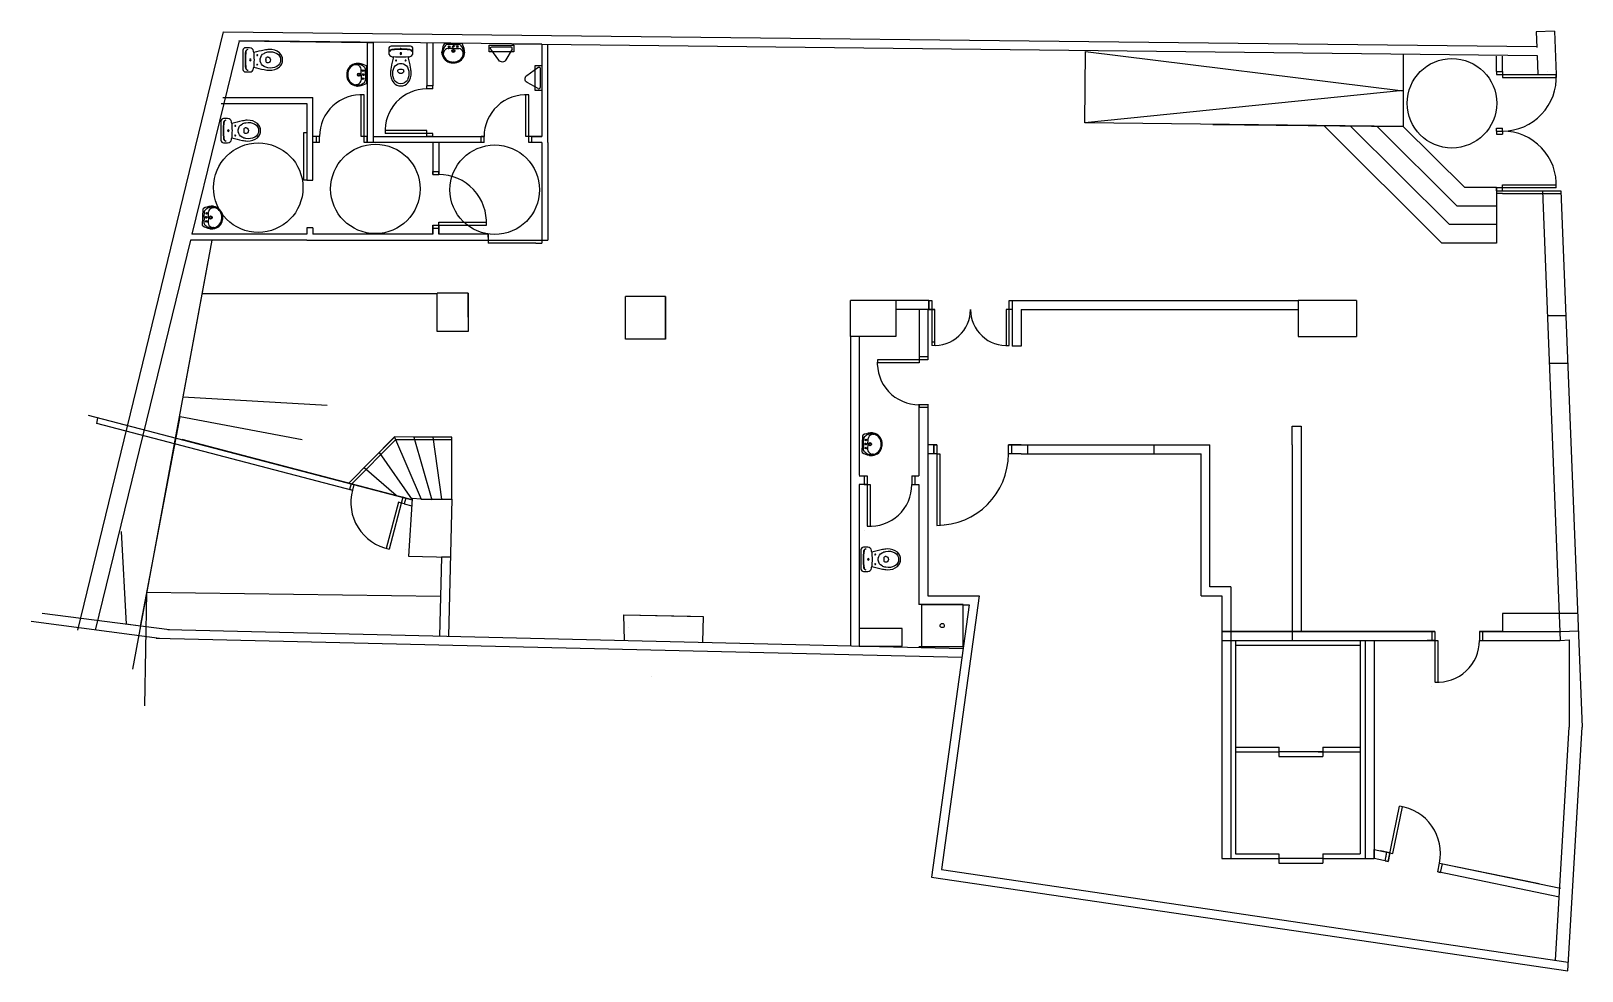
# Model space of a CAD drawing. Header units: millimetres. Extents: x 7 to 259, y -45 to 103.
# Drawn here: x 205.722 to 208.974, y 88.698 to 90.67 of the extents above; entities that cross this region are included whole.
import ezdxf

# ---------------------------------------------------------------- set-up
doc = ezdxf.new("R2010")
doc.units = ezdxf.units.MM
doc.linetypes.add('CENTRO', pattern=[50.8, 31.75, -6.35, 6.35, -6.35])
for name, color, linetype in [('eixos centradors', 40, 'CENTRO'), ('estructura', 5, 'Continuous'), ('OFICINES', 6, 'Continuous'), ('portes', 4, 'Continuous')]:
    doc.layers.add(name, color=color, linetype=linetype)

# ---------------------------------------------------------------- blocks, each defined once
blk = doc.blocks.new('VI-IN')
for p, q in [((0, -0.04), (-0.011, -0.04)), ((0, -0.04), (0.011, -0.04)), ((-0.048, -0.423), (-0.048, -0.403)), ((0.048, -0.423), (0.048, -0.403))]:
    blk.add_line(p, q)
blk.add_lwpolyline([(-0.163, -0.358, -0.0164), (-0.122, -0.18, -0.014244), (-0.146, -0.175, -0.379899), (-0.203, -0.112), (-0.203, -0.04, -0.414214), (-0.163, 0), (0, 0), (0.163, 0, -0.414214), (0.203, -0.04), (0.203, -0.112, -0.379899), (0.146, -0.175, -0.014244), (0.122, -0.18, -0.0164), (0.163, -0.358, -0.034533), (0.175, -0.44, -0.180901), (0.118, -0.613, -0.210568), (0, -0.665, -0.210568), (-0.118, -0.613, -0.180901), (-0.175, -0.44, -0.034533)], format="xyb", close=True)
for centre, radius in [((-0.08, -0.24), 0.0075), ((0, -0.122), 0.0135), ((0, -0.122), 0.0135), ((0.08, -0.24), 0.0075)]:
    blk.add_circle(centre, radius)
for centre, radius, start, end in [((-0.139, -0.089), 0.04, 96.2719, 180), ((-0.14, -0.096), 0.04, 96.2141, 169.7572), ((0, -1.201), 1.154, 90.0008, 97.203), ((0, -1.197), 1.157, 90.0008, 97.1409), ((0, 1.219), 1.404, 264.9986, 270), ((0, -1.197), 1.157, 82.8591, 89.9992), ((0, -1.201), 1.154, 82.797, 89.9992), ((0, 1.219), 1.404, 270, 275.0014), ((0.139, -0.089), 0.04, 0, 83.7281), ((0.14, -0.096), 0.04, 10.2428, 83.7859), ((0.079, -0.461), 0.216, 168.3805, 209.1161), ((0.112, -0.468), 0.25, 152.5973, 168.3805), ((-0.007, -0.406), 0.116, 96.2419, 152.5973), ((-0.033, -0.403), 0.015, 96.6492, 180), ((-0.018, -0.423), 0.03, 180, 233.1301), ((0, -0.399), 0.06, 233.1301, 270), ((0, -0.686), 0.3, 90, 96.6492), ((0, -0.47), 0.18, 90, 96.2419), ((0, -0.47), 0.18, 83.7581, 90), ((0, -0.686), 0.3, 83.3508, 90), ((0, -0.399), 0.06, 270, 306.8699), ((0.007, -0.406), 0.116, 27.4027, 83.7581), ((0.033, -0.403), 0.015, 0, 83.3508), ((0.018, -0.423), 0.03, 306.8699, 0), ((-0.112, -0.468), 0.25, 11.6195, 27.4027), ((-0.079, -0.461), 0.216, 330.8839, 11.6195), ((0, -0.505), 0.126, 209.1161, 270), ((0, -0.505), 0.126, 270, 330.8839)]:
    blk.add_arc(centre, radius, start, end)
blk = doc.blocks.new('Vic-WC')
at = {"xscale": -1}
blk.add_blockref('VI-IN', (0, 0), dxfattribs=at)

msp = doc.modelspace()

# ---------------------------------------------------------------- linework, layer by layer
at = {"color": 6}
for p, q in [((206.5897, 90.6442), (206.6075, 90.6442)), ((206.5897, 90.6442), (206.6252, 90.6442)), ((206.5977, 90.6328), (206.5958, 90.6328)), ((206.6075, 90.6418), (206.596, 90.6418)), ((206.6075, 90.6328), (206.5977, 90.6328)), ((206.6075, 90.6418), (206.6189, 90.6418)), ((206.6075, 90.6328), (206.6172, 90.6328)), ((206.6172, 90.6328), (206.6191, 90.6328)), ((206.4144, 90.5879), (206.4144, 90.5898)), ((206.4144, 90.5781), (206.4144, 90.5879)), ((206.4144, 90.5781), (206.4144, 90.5684)), ((206.4234, 90.5781), (206.4234, 90.5896)), ((206.4234, 90.5781), (206.4234, 90.5667)), ((206.4258, 90.5959), (206.4258, 90.5781)), ((206.4258, 90.5959), (206.4258, 90.5604)), ((206.4144, 90.5684), (206.4144, 90.5665)), ((206.0821, 90.2615), (206.0835, 90.297)), ((206.0852, 90.2792), (206.0857, 90.2906)), ((206.0942, 90.2788), (206.0946, 90.2886)), ((206.0946, 90.2886), (206.0946, 90.2904)), ((206.0821, 90.2615), (206.0828, 90.2793)), ((206.0852, 90.2792), (206.0847, 90.2677)), ((206.0938, 90.269), (206.0937, 90.2672)), ((206.0942, 90.2788), (206.0938, 90.269)), ((207.4644, 89.7861), (207.4658, 89.8215)), ((207.4644, 89.7861), (207.4651, 89.8038)), ((207.4675, 89.8037), (207.4671, 89.7923)), ((207.4675, 89.8037), (207.468, 89.8152)), ((207.4765, 89.8034), (207.4761, 89.7936)), ((207.4765, 89.8034), (207.4769, 89.8131)), ((207.4769, 89.8131), (207.477, 89.815)), ((207.4761, 89.7936), (207.476, 89.7917))]:
    msp.add_line(p, q, dxfattribs=at)
for centre, radius in [((206.599, 90.6369), 0.00161), ((206.6075, 90.6281), 0.00322), ((206.6075, 90.6281), 0.00211), ((206.6075, 90.6374), 0.00161), ((206.6159, 90.6369), 0.00161), ((206.4097, 90.5781), 0.00322), ((206.4097, 90.5781), 0.00211), ((206.4186, 90.5866), 0.00161), ((206.4191, 90.5781), 0.00161), ((206.4186, 90.5697), 0.00161), ((206.0904, 90.2874), 0.00161), ((206.0895, 90.279), 0.00161), ((206.0897, 90.2705), 0.00161), ((206.0989, 90.2786), 0.00322), ((206.0989, 90.2786), 0.00211), ((207.4719, 89.8036), 0.00161), ((207.4727, 89.812), 0.00161), ((207.4812, 89.8032), 0.00322), ((207.4812, 89.8032), 0.00211), ((207.472, 89.7951), 0.00161)]:
    msp.add_circle(centre, radius, dxfattribs=at)
for centre, radius, start, end in [((206.5911, 90.6236), 0.0382, 9.9338, 9.9338), ((206.6247, 90.6236), 0.041, 150.4514, 172.1359), ((206.5897, 90.6434), 0.000804, 90, 150.4514), ((206.6252, 90.6434), 0.000804, 29.5486, 90), ((206.5902, 90.6236), 0.041, 7.8641, 29.5486), ((206.4052, 90.5945), 0.0382, 279.9338, 279.9338), ((206.6063, 90.6248), 0.0226, 174.8129, 186.5806), ((206.6238, 90.6236), 0.0401, 171.9611, 175.3079), ((206.6061, 90.6253), 0.0225, 187.8325, 262.7669), ((206.6238, 90.6236), 0.0382, 171.8597, 175.3079), ((206.6063, 90.6248), 0.0207, 174.8129, 186.5806), ((206.6061, 90.6253), 0.0205, 187.8325, 262.7669), ((206.605, 90.6254), 0.0194, 143.508, 169.4742), ((206.5986, 90.6216), 0.0122, 129.1375, 203.4893), ((206.611, 90.6216), 0.0264, 135.309, 144.5281), ((206.5961, 90.6244), 0.00841, 92.1402, 128.2338), ((206.596, 90.6365), 0.00533, 90, 135.309), ((206.6088, 90.6253), 0.0205, 277.2331, 352.1675), ((206.6088, 90.6253), 0.0225, 277.2331, 352.1675), ((206.6189, 90.6365), 0.00533, 44.691, 90), ((206.6188, 90.6244), 0.00841, 51.7662, 87.8598), ((206.604, 90.6216), 0.0264, 35.4719, 44.691), ((206.6163, 90.6216), 0.0122, 336.5107, 50.8625), ((206.6099, 90.6254), 0.0194, 10.5258, 36.492), ((206.5911, 90.6236), 0.0382, 4.6921, 8.1403), ((206.6086, 90.6248), 0.0207, 353.4194, 5.1871), ((206.5911, 90.6236), 0.0401, 4.6921, 8.0389), ((206.6086, 90.6248), 0.0226, 353.4194, 5.1871), ((206.4176, 90.5781), 0.0332, 172.7803, 180), ((206.4176, 90.5781), 0.0332, 180, 187.2197), ((206.4069, 90.5795), 0.0225, 97.8325, 172.7669), ((206.4176, 90.5781), 0.0313, 172.7803, 187.2197), ((206.4069, 90.5795), 0.0205, 97.8325, 172.7669), ((206.4032, 90.587), 0.0122, 39.1375, 113.4893), ((206.4064, 90.5793), 0.0226, 84.8129, 96.5806), ((206.4064, 90.5793), 0.0207, 84.8129, 96.5806), ((206.4052, 90.5618), 0.0382, 81.8597, 85.3079), ((206.4052, 90.5618), 0.0401, 81.9611, 85.3079), ((206.4071, 90.5806), 0.0194, 53.508, 79.4742), ((206.4052, 90.5609), 0.041, 60.4514, 82.1359), ((206.406, 90.5895), 0.00841, 2.1402, 38.2338), ((206.4033, 90.5746), 0.0264, 45.309, 54.5281), ((206.4181, 90.5896), 0.00533, 0, 45.309), ((206.425, 90.5959), 0.000804, 0, 60.4514), ((206.6075, 90.6359), 0.0332, 262.7803, 270), ((206.6075, 90.6359), 0.0313, 262.7803, 277.2197), ((206.6075, 90.6359), 0.0332, 270, 277.2197), ((206.4069, 90.5768), 0.0225, 187.2331, 262.1675), ((206.4069, 90.5768), 0.0205, 187.2331, 262.1675), ((206.4032, 90.5693), 0.0122, 246.5107, 320.8625), ((206.4064, 90.577), 0.0226, 263.4194, 275.1871), ((206.4064, 90.577), 0.0207, 263.4194, 275.1871), ((206.4052, 90.5945), 0.0382, 274.6921, 278.1403), ((206.4052, 90.5945), 0.0401, 274.6921, 278.0389), ((206.4071, 90.5757), 0.0194, 280.5258, 306.492), ((206.4052, 90.5954), 0.041, 277.8641, 299.5486), ((206.406, 90.5668), 0.00841, 321.7662, 357.8598), ((206.4033, 90.5816), 0.0264, 305.4719, 314.691), ((206.4181, 90.5667), 0.00533, 314.691, 0), ((206.425, 90.5604), 0.000804, 299.5486, 0), ((206.1028, 90.2621), 0.0382, 97.6416, 97.6416), ((206.0843, 90.2969), 0.000804, 117.2564, 177.7078), ((206.1027, 90.2612), 0.041, 95.5719, 117.2564), ((206.091, 90.2904), 0.00533, 132.3988, 177.7078), ((206.1052, 90.2748), 0.0264, 123.1796, 132.3988), ((206.1016, 90.2809), 0.0194, 98.2336, 124.1998), ((206.103, 90.2898), 0.00841, 139.474, 175.5675), ((206.1057, 90.2872), 0.0122, 64.2185, 138.5702), ((206.1028, 90.2621), 0.0401, 92.3999, 95.7467), ((206.1028, 90.2621), 0.0382, 92.3999, 95.848), ((206.1022, 90.2796), 0.0226, 81.1272, 92.8948), ((206.1022, 90.2796), 0.0207, 81.1272, 92.8948), ((206.1017, 90.2798), 0.0205, 4.9409, 79.8753), ((206.1017, 90.2798), 0.0225, 4.9409, 79.8753), ((206.0829, 90.2615), 0.000804, 177.7078, 238.1592), ((206.1041, 90.2957), 0.041, 238.1592, 259.8437), ((206.0901, 90.2675), 0.00533, 177.7078, 223.0168), ((206.1055, 90.2819), 0.0264, 223.0168, 232.2359), ((206.1014, 90.2761), 0.0194, 231.2157, 257.182), ((206.1021, 90.2671), 0.00841, 179.848, 215.9415), ((206.105, 90.2695), 0.0122, 216.8453, 291.1971), ((206.1041, 90.2948), 0.0401, 259.6689, 263.0156), ((206.1041, 90.2948), 0.0382, 259.5675, 263.0156), ((206.1021, 90.2773), 0.0226, 262.5207, 274.2884), ((206.1021, 90.2773), 0.0207, 262.5207, 274.2884), ((206.1016, 90.2772), 0.0205, 275.5403, 350.4747), ((206.1016, 90.2772), 0.0225, 275.5403, 350.4747), ((206.0911, 90.2789), 0.0313, 350.4881, 4.9275), ((206.0911, 90.2789), 0.0332, 350.4881, 357.7078), ((206.0911, 90.2789), 0.0332, 357.7078, 4.9275), ((207.4851, 89.7867), 0.0382, 97.6416, 97.6416), ((207.4666, 89.8215), 0.000804, 117.2564, 177.7078), ((207.4851, 89.7858), 0.041, 95.5719, 117.2564), ((207.4733, 89.815), 0.00533, 132.3988, 177.7078), ((207.4875, 89.7994), 0.0264, 123.1796, 132.3988), ((207.484, 89.8055), 0.0194, 98.2336, 124.1998), ((207.4854, 89.8143), 0.00841, 139.474, 175.5675), ((207.4881, 89.8118), 0.0122, 64.2185, 138.5702), ((207.4851, 89.7867), 0.0401, 92.3999, 95.7467), ((207.4851, 89.7867), 0.0382, 92.3999, 95.848), ((207.4846, 89.8042), 0.0226, 81.1272, 92.8948), ((207.4846, 89.8042), 0.0207, 81.1272, 92.8948), ((207.484, 89.8017), 0.0205, 275.5403, 350.4747), ((207.484, 89.8017), 0.0225, 275.5403, 350.4747), ((207.4841, 89.8044), 0.0205, 4.9409, 79.8753), ((207.4841, 89.8044), 0.0225, 4.9409, 79.8753), ((207.4734, 89.8035), 0.0313, 350.4881, 4.9275), ((207.4734, 89.8035), 0.0332, 350.4881, 357.7078), ((207.4734, 89.8035), 0.0332, 357.7078, 4.9275), ((207.4652, 89.7861), 0.000804, 177.7078, 238.1592), ((207.4864, 89.8202), 0.041, 238.1592, 259.8437), ((207.4724, 89.792), 0.00533, 177.7078, 223.0168), ((207.4878, 89.8064), 0.0264, 223.0168, 232.2359), ((207.4838, 89.8007), 0.0194, 231.2157, 257.182), ((207.4844, 89.7917), 0.00841, 179.848, 215.9415), ((207.4874, 89.7941), 0.0122, 216.8453, 291.1971), ((207.4864, 89.8193), 0.0401, 259.6689, 263.0156), ((207.4864, 89.8193), 0.0382, 259.5675, 263.0156), ((207.4845, 89.8019), 0.0226, 262.5207, 274.2884), ((207.4845, 89.8019), 0.0207, 262.5207, 274.2884)]:
    msp.add_arc(centre, radius, start, end, dxfattribs=at)
at = {"color": 6, "linetype": 'ByBlock'}
for p in [(206.5837, 90.625), (206.5865, 90.6218), (206.5977, 90.6328), (206.6054, 90.6281), (206.6064, 90.6365), (206.6085, 90.6386), (206.6096, 90.6281), (206.6285, 90.622), (206.6312, 90.6246), (206.3863, 90.5781), (206.4034, 90.5992), (206.4067, 90.6019), (206.4097, 90.5802), (206.4144, 90.5879), (206.4182, 90.5792), (206.6075, 90.6047), (206.4037, 90.5571), (206.4063, 90.5544), (206.4097, 90.576), (206.4202, 90.5771), (206.1033, 90.3022), (206.1058, 90.2993), (206.0885, 90.2801), (206.0904, 90.2779), (206.0938, 90.269), (206.0988, 90.2765), (206.099, 90.2807), (206.101, 90.2547), (206.1044, 90.2574), (206.1223, 90.2777), (207.4708, 89.8046), (207.4727, 89.8025), (207.4811, 89.8011), (207.4813, 89.8053), (207.4856, 89.8268), (207.4881, 89.8239), (207.5046, 89.8022), (207.4761, 89.7936), (207.4833, 89.7793), (207.4867, 89.7819)]:
    msp.add_point(p, dxfattribs=at)
at = {"layer": 'eixos centradors'}
for centre in [(208.701, 90.5182), (206.1987, 90.3412), (206.4443, 90.3386), (206.6944, 90.3369)]:
    msp.add_circle(centre, 0.0938, dxfattribs=at)
at = {"layer": 'estructura'}
for p, q in [((206.1255, 90.6681), (205.8196, 89.4132)), ((206.1584, 90.6492), (206.0595, 90.2434)), ((206.1255, 90.6681), (208.879, 90.6374)), ((206.7933, 90.6419), (206.1583, 90.649)), ((206.1583, 90.649), (206.4271, 90.646)), ((206.4271, 90.646), (206.4396, 90.646)), ((206.4271, 90.646), (206.4271, 90.646)), ((206.4271, 90.646), (206.4396, 90.646)), ((206.4271, 90.646), (206.4271, 90.4359)), ((206.4396, 90.646), (206.4396, 90.4359)), ((206.4396, 90.6459), (206.4396, 90.4484)), ((206.5521, 90.6446), (206.5521, 90.5547)), ((206.5646, 90.6445), (206.5646, 90.5547)), ((206.732, 90.6426), (208.8798, 90.6186)), ((208.9161, 90.6698), (208.8778, 90.6683)), ((208.8778, 90.6683), (208.8791, 90.6351)), ((208.9161, 90.6698), (208.9197, 90.5787)), ((206.7933, 90.6419), (206.7933, 90.4484)), ((206.8058, 90.4359), (206.8058, 90.6418)), ((207.9314, 90.4769), (207.9331, 90.6269)), ((207.9331, 90.6269), (208.5988, 90.5445)), ((208.5988, 90.6202), (208.5988, 90.4695)), ((208.5988, 90.6195), (208.5988, 90.4695)), ((208.7947, 90.5849), (208.7947, 90.6173)), ((208.8072, 90.5849), (208.8072, 90.6171)), ((208.8798, 90.6186), (208.8813, 90.5787)), ((208.7947, 90.5849), (208.8072, 90.5849)), ((208.8813, 90.5787), (208.9197, 90.5787)), ((206.1213, 90.5175), (206.3006, 90.5175)), ((206.1248, 90.53), (206.3131, 90.53)), ((206.3006, 90.5175), (206.3006, 90.357)), ((206.3131, 90.357), (206.3131, 90.53)), ((208.5988, 90.5448), (207.9314, 90.4769)), ((206.3208, 90.4487), (206.3131, 90.4487)), ((206.4396, 90.4484), (206.672, 90.4484)), ((206.7721, 90.4484), (206.7933, 90.4484)), ((206.7933, 90.4484), (206.7721, 90.4484)), ((208.5988, 90.4695), (207.9314, 90.4769)), ((208.1995, 90.4739), (208.5988, 90.4695)), ((208.6798, 90.2249), (208.4321, 90.4713)), ((208.6958, 90.2637), (208.4877, 90.4707)), ((208.7117, 90.3024), (208.5433, 90.4701)), ((208.7277, 90.3412), (208.5988, 90.4695)), ((206.3208, 90.4359), (206.3131, 90.4359)), ((206.672, 90.4359), (206.4271, 90.4359)), ((206.5771, 90.4359), (206.5646, 90.4359)), ((206.5646, 90.4359), (206.5646, 90.3687)), ((206.5771, 90.4359), (206.5771, 90.3687)), ((206.7933, 90.4359), (206.7721, 90.4359)), ((206.7933, 90.4359), (206.7933, 90.3687)), ((206.8058, 90.4359), (206.8058, 90.2309)), ((206.3006, 90.357), (206.3131, 90.357)), ((206.7933, 90.3687), (206.7933, 90.2309)), ((208.7947, 90.3412), (208.7277, 90.3412)), ((208.7947, 90.3412), (208.7947, 90.3024)), ((208.7947, 90.3349), (208.8072, 90.3349)), ((208.7947, 90.3349), (208.7947, 90.3287)), ((208.8072, 90.3287), (208.7947, 90.3287)), ((208.8072, 90.3349), (208.9293, 90.3349)), ((208.8072, 90.3287), (208.9293, 90.3287)), ((208.8909, 90.3349), (208.928, 89.3916)), ((208.9293, 90.3349), (208.9736, 89.2094)), ((208.7004, 90.3137), (208.7004, 90.3137)), ((208.7947, 90.3024), (208.7117, 90.3024)), ((208.7947, 90.3024), (208.7947, 90.2637)), ((206.3006, 90.257), (206.3006, 90.2434)), ((206.3131, 90.257), (206.3006, 90.257)), ((206.3131, 90.257), (206.3131, 90.2434)), ((206.5646, 90.2624), (206.5646, 90.2434)), ((206.5646, 90.2434), (206.5646, 90.2624)), ((206.5646, 90.2562), (206.5771, 90.2562)), ((206.5771, 90.2434), (206.5771, 90.2687)), ((206.5771, 90.2624), (206.5771, 90.2434)), ((208.7947, 90.2637), (208.6958, 90.2637)), ((208.7947, 90.2637), (208.7947, 90.2249)), ((206.0564, 90.2309), (205.8572, 89.4133)), ((206.1013, 90.2309), (205.9351, 89.3315)), ((206.1013, 90.2309), (206.0406, 89.9027)), ((206.3006, 90.2309), (206.0564, 90.2309)), ((206.3006, 90.2434), (206.0595, 90.2434)), ((206.3006, 90.2434), (206.0693, 90.2434)), ((206.3006, 90.2309), (206.8058, 90.2309)), ((206.5646, 90.2434), (206.3131, 90.2434)), ((206.6808, 90.2434), (206.5771, 90.2434)), ((206.6808, 90.2434), (206.6808, 90.2309)), ((208.7947, 90.2249), (208.6798, 90.2249)), ((206.5746, 90.1187), (206.0805, 90.1187)), ((206.6389, 90.1197), (206.5739, 90.1197)), ((206.5739, 90.0397), (206.5739, 90.1197)), ((206.6389, 90.0697), (206.6389, 90.1197)), ((206.6389, 90.1197), (206.6389, 90.0397)), ((206.6389, 90.1131), (206.6389, 90.0397)), ((206.9689, 90.0231), (206.9689, 90.1131)), ((207.0022, 90.1131), (206.9689, 90.1131)), ((207.0522, 90.1131), (207.0022, 90.1131)), ((207.0522, 90.1131), (207.0516, 90.0231)), ((207.0522, 90.0631), (207.0522, 90.1131)), ((207.0522, 90.1131), (207.0522, 90.0231)), ((207.6042, 90.1042), (207.4401, 90.1042)), ((207.5353, 90.1042), (207.4401, 90.1042)), ((207.4401, 90.0545), (207.4401, 90.1042)), ((207.5353, 90.1042), (207.5353, 90.0545)), ((207.5353, 90.1042), (207.5353, 90.0292)), ((207.6042, 90.1042), (207.6042, 90.0854)), ((207.6042, 90.1042), (207.6104, 90.1042)), ((207.7729, 90.1042), (208.3787, 90.1042)), ((207.7792, 90.1042), (207.7792, 90.0087)), ((208.5012, 90.1042), (208.3787, 90.1042)), ((208.3787, 90.1042), (208.3787, 90.0292)), ((208.5012, 90.1042), (208.5012, 90.0542)), ((208.5012, 90.1042), (208.5012, 90.0292)), ((207.0522, 90.0631), (207.0522, 90.0631)), ((207.6001, 90.0854), (207.5353, 90.0854)), ((207.5839, 90.0854), (207.5839, 89.9861)), ((207.6042, 90.0854), (207.5926, 90.0854)), ((207.6042, 90.0854), (207.5926, 90.0854)), ((207.6026, 90.0854), (207.6026, 89.9861)), ((207.6042, 90.0854), (207.6167, 90.0854)), ((207.7979, 90.0854), (208.3787, 90.0854)), ((207.7979, 90.0854), (207.7979, 90.0087)), ((208.9396, 90.0724), (208.9012, 90.0724)), ((206.6389, 90.0397), (206.5739, 90.0397)), ((207.44, 90.0292), (207.44, 90.0545)), ((207.44, 90.0292), (207.44, 89.3804)), ((207.5353, 90.0292), (207.44, 90.0292)), ((207.4587, 90.0292), (207.4587, 89.7569)), ((207.4587, 90.0292), (207.4587, 89.7381)), ((208.3787, 90.0292), (208.5012, 90.0292)), ((207.0522, 90.0231), (206.9689, 90.0231)), ((207.7979, 90.0087), (207.7792, 90.0087)), ((208.9449, 89.9726), (208.9065, 89.9726)), ((206.0406, 89.9027), (206.3429, 89.8851)), ((205.8422, 89.8637), (206.5214, 89.6867)), ((207.5837, 89.8874), (207.5837, 89.7371)), ((207.6025, 89.8874), (207.6025, 89.4853)), ((205.8617, 89.8586), (205.8597, 89.8463)), ((205.8599, 89.8469), (206.396, 89.7064)), ((205.9518, 89.4217), (206.0351, 89.8614)), ((206.0351, 89.8614), (206.2911, 89.8129)), ((208.3662, 89.8017), (208.3662, 89.841)), ((208.3662, 89.841), (208.385, 89.841)), ((208.385, 89.8404), (208.3662, 89.8404)), ((208.385, 89.841), (208.385, 89.4104)), ((206.5214, 89.6867), (206.039, 89.8133)), ((206.3889, 89.7212), (206.4846, 89.8184)), ((206.3889, 89.7212), (206.4846, 89.8184)), ((206.3948, 89.7197), (206.4863, 89.8126)), ((206.4841, 89.8178), (206.4522, 89.786)), ((206.4841, 89.8178), (206.5405, 89.6878)), ((206.6044, 89.8178), (206.4846, 89.8184)), ((206.6044, 89.8121), (206.4863, 89.8126)), ((206.5645, 89.818), (206.5246, 89.818)), ((206.5246, 89.818), (206.5625, 89.6864)), ((206.6044, 89.8178), (206.5645, 89.818)), ((206.5645, 89.818), (206.5831, 89.6878)), ((206.6044, 89.6878), (206.6044, 89.8178)), ((207.6212, 89.8017), (207.6027, 89.8017)), ((207.6149, 89.802), (207.6149, 89.7829)), ((207.7979, 89.8017), (207.7712, 89.8017)), ((207.7774, 89.8017), (207.8112, 89.8017)), ((207.7979, 89.8017), (208.1937, 89.8017)), ((207.8112, 89.8017), (207.8112, 89.7829)), ((207.8112, 89.8017), (208.0762, 89.8017)), ((207.8167, 89.8017), (208.1937, 89.8017)), ((208.0762, 89.8017), (208.0762, 89.7829)), ((208.1937, 89.5041), (208.1937, 89.8017)), ((208.3662, 89.8017), (208.3662, 89.3916)), ((206.4522, 89.786), (206.5214, 89.6867)), ((207.6212, 89.7829), (207.6027, 89.7829)), ((207.7979, 89.7829), (207.7712, 89.7829)), ((207.7979, 89.7829), (208.175, 89.7829)), ((208.175, 89.4853), (208.175, 89.7829)), ((206.488, 89.6954), (206.4209, 89.7537)), ((207.4587, 89.7371), (207.475, 89.7371)), ((207.5751, 89.7371), (207.5837, 89.7371)), ((207.475, 89.7184), (207.4587, 89.7184)), ((207.4587, 89.7184), (207.4587, 89.3796)), ((207.5751, 89.7184), (207.5837, 89.7184)), ((207.5837, 89.7184), (207.5837, 89.4666)), ((206.5048, 89.6778), (206.5207, 89.6736)), ((206.5215, 89.6883), (206.514, 89.5685)), ((206.5405, 89.6878), (206.5216, 89.689)), ((206.5405, 89.6878), (206.6044, 89.6878)), ((206.6044, 89.6878), (206.5975, 89.4004)), ((205.9222, 89.4255), (205.9124, 89.6201)), ((206.514, 89.5685), (206.6015, 89.5664)), ((206.5827, 89.5664), (206.5788, 89.4008)), ((206.6015, 89.5664), (206.5827, 89.5664)), ((205.9646, 89.4923), (205.9603, 89.254)), ((206.5808, 89.4836), (205.9646, 89.4923)), ((207.6025, 89.4853), (207.7101, 89.4853)), ((207.7101, 89.4853), (207.6311, 88.9108)), ((207.6762, 89.4853), (207.695, 89.4853)), ((208.175, 89.4853), (208.1901, 89.4853)), ((208.175, 89.4853), (208.1937, 89.4853)), ((208.175, 89.4853), (208.2187, 89.4853)), ((208.1843, 89.4853), (208.2187, 89.4853)), ((208.2375, 89.5041), (208.1937, 89.5041)), ((208.2187, 89.4853), (208.2187, 88.9341)), ((208.2375, 89.5041), (208.2375, 88.9341)), ((206.0128, 89.4139), (205.7459, 89.448)), ((206.9662, 89.3916), (206.9652, 89.4454)), ((206.9652, 89.4454), (207.1048, 89.4423)), ((206.9652, 89.4454), (207.1314, 89.4417)), ((207.1314, 89.4417), (207.1301, 89.3877)), ((207.6762, 89.4666), (207.5837, 89.4666)), ((207.6887, 89.4662), (207.6101, 88.8949)), ((207.6762, 89.3791), (207.6762, 89.4666)), ((207.6762, 89.4662), (207.6887, 89.4662)), ((208.9642, 89.4479), (208.8071, 89.4479)), ((208.8071, 89.4479), (208.8071, 89.4104)), ((208.9642, 89.4479), (208.8517, 89.4479)), ((205.992, 89.3954), (205.7224, 89.4313)), ((205.9408, 89.4231), (205.9222, 89.4255)), ((206.0089, 89.4144), (207.6761, 89.3748)), ((206.9738, 89.4186), (206.9738, 89.4186)), ((207.5487, 89.4168), (207.4587, 89.4168)), ((207.5487, 89.3793), (207.5487, 89.4168)), ((208.665, 89.4104), (208.2187, 89.4104)), ((208.2187, 89.4104), (208.665, 89.4104)), ((208.385, 89.4104), (208.6587, 89.4104)), ((208.6487, 89.4104), (208.665, 89.4104)), ((208.6587, 89.4104), (208.6587, 89.3916)), ((208.8071, 89.4104), (208.7588, 89.4104)), ((208.7588, 89.4104), (208.81, 89.4104)), ((208.765, 89.4104), (208.7737, 89.4104)), ((208.8071, 89.4104), (208.9273, 89.4104)), ((208.9292, 89.4105), (208.9656, 89.412)), ((205.985, 89.3963), (207.6736, 89.3562)), ((207.4587, 89.3796), (207.5487, 89.3793)), ((207.5837, 89.3791), (207.6762, 89.3791)), ((208.2187, 89.3916), (208.6712, 89.3916)), ((208.2187, 89.3916), (208.6712, 89.3916)), ((208.2187, 89.3916), (208.6712, 89.3916)), ((208.5189, 89.3916), (208.5189, 88.9341)), ((208.5377, 89.3916), (208.5377, 88.9341)), ((208.665, 89.3916), (208.6487, 89.3916)), ((208.7588, 89.3916), (208.928, 89.3916)), ((208.7588, 89.3916), (208.8114, 89.3916)), ((208.7588, 89.3916), (208.81, 89.3916)), ((208.765, 89.3916), (208.7737, 89.3916)), ((208.928, 89.3916), (208.9468, 89.3925)), ((208.9468, 89.3925), (208.9468, 89.2094)), ((208.5377, 89.3729), (208.5377, 89.3542)), ((207.0228, 89.3152), (207.0228, 89.3152)), ((208.9182, 88.7209), (208.9468, 89.2094)), ((208.9436, 88.6982), (208.9736, 89.2094)), ((208.5377, 88.9341), (208.5377, 88.9528)), ((208.5377, 88.9528), (208.5769, 88.9447)), ((208.5377, 88.9528), (208.5707, 88.946)), ((208.2187, 88.9341), (208.3384, 88.9341)), ((208.4302, 88.9341), (208.5377, 88.9341)), ((208.567, 88.928), (208.5377, 88.9341)), ((208.5707, 88.946), (208.5521, 88.9499)), ((208.5521, 88.9499), (208.5769, 88.9447)), ((208.5621, 88.935), (208.5646, 88.9473)), ((208.5707, 88.946), (208.567, 88.928)), ((208.6748, 88.9245), (208.8835, 88.8814)), ((208.6748, 88.9245), (208.9282, 88.8721)), ((207.6101, 88.8949), (208.9436, 88.6982)), ((207.6311, 88.9108), (208.9447, 88.7169)), ((208.9267, 88.8533), (208.6711, 88.9064))]:
    msp.add_line(p, q, dxfattribs=at)
at = {"layer": 'estructura', "color": 142}
for p, q in [((208.2375, 89.3916), (208.2375, 88.9341)), ((208.2375, 89.3916), (208.5089, 89.3916)), ((208.2475, 89.3916), (208.2475, 88.9441)), ((208.2475, 89.3816), (208.5089, 89.3816)), ((208.5089, 89.3916), (208.5089, 88.9441)), ((208.5189, 89.3916), (208.5189, 88.9341)), ((208.2475, 89.1679), (208.3389, 89.1679)), ((208.2475, 89.1579), (208.3384, 89.1579)), ((208.3384, 89.1679), (208.3384, 89.1655)), ((208.3384, 89.1679), (208.3384, 89.1655)), ((208.3384, 89.1655), (208.3384, 89.1579)), ((208.4202, 89.1579), (208.5089, 89.1579)), ((208.4302, 89.1679), (208.5089, 89.1679)), ((208.4302, 89.1679), (208.4302, 89.1479)), ((208.2382, 88.9341), (208.3384, 88.9341)), ((208.2475, 88.9441), (208.3384, 88.9441)), ((208.3384, 88.9441), (208.3384, 88.9418)), ((208.3384, 88.9418), (208.3384, 88.9341)), ((208.4302, 88.9441), (208.5089, 88.9441)), ((208.4302, 88.9441), (208.4302, 88.9241)), ((208.4302, 88.9341), (208.5189, 88.9341))]:
    msp.add_line(p, q, dxfattribs=at)
at = {"layer": 'OFICINES'}
for points in [[(206.7344, 90.6401), (206.7344, 90.626), (206.6825, 90.626), (206.6825, 90.6401)], [(206.7933, 90.5451), (206.7793, 90.5451), (206.7793, 90.5971), (206.7933, 90.5971)]]:
    msp.add_lwpolyline(points, close=True, dxfattribs=at)
for points in [[(206.7307, 90.632), (206.7178, 90.6092, -0.544521), (206.7031, 90.6083), (206.686, 90.6317, -0.61439), (206.6885, 90.6366), (206.728, 90.6366)], [(206.7852, 90.5489), (206.7624, 90.5618, -0.544521), (206.7615, 90.5765), (206.7849, 90.5936, -0.61439), (206.7899, 90.5911), (206.7899, 90.5516)]]:
    msp.add_lwpolyline(points, format="xyb", dxfattribs=at)
for centre, start, end in [((206.728, 90.6335), 330.5415, 90), ((206.7868, 90.5516), 240.5415, 0)]:
    msp.add_arc(centre, 0.00313, start, end, dxfattribs=at)
at = {"layer": 'portes'}
for p, q in [((206.7686, 90.5881), (206.7686, 90.5881)), ((208.7947, 90.5849), (208.8072, 90.5849)), ((208.7947, 90.5849), (208.7947, 90.5787)), ((208.7947, 90.5787), (208.9195, 90.5787)), ((208.8072, 90.5849), (208.8072, 90.5787)), ((208.8072, 90.5787), (208.8072, 90.5724)), ((208.9009, 90.5849), (208.9009, 90.5849)), ((208.9197, 90.5787), (208.9197, 90.5724)), ((206.5521, 90.5484), (206.5521, 90.5547)), ((206.5646, 90.5547), (206.5521, 90.5547)), ((206.5646, 90.5484), (206.5521, 90.5484)), ((206.5646, 90.5484), (206.5646, 90.5547)), ((208.8072, 90.5724), (208.9197, 90.5724)), ((206.4146, 90.4487), (206.4146, 90.5362)), ((206.4208, 90.4359), (206.4208, 90.5359)), ((206.4216, 90.5424), (206.4216, 90.5424)), ((206.7596, 90.4484), (206.7596, 90.5359)), ((206.7658, 90.4356), (206.7658, 90.5357)), ((206.2943, 90.357), (206.2943, 90.457)), ((206.2943, 90.457), (206.3006, 90.457)), ((206.3006, 90.457), (206.3006, 90.357)), ((206.327, 90.4487), (206.3208, 90.4487)), ((206.3208, 90.4359), (206.3208, 90.4487)), ((206.327, 90.4359), (206.327, 90.4487)), ((206.4208, 90.4487), (206.4146, 90.4487)), ((206.4271, 90.4487), (206.4208, 90.4487)), ((206.4271, 90.4359), (206.4271, 90.4487)), ((206.4583, 90.4484), (206.4583, 90.4484)), ((206.5521, 90.4609), (206.4646, 90.4609)), ((206.5646, 90.4546), (206.4648, 90.4546)), ((206.5521, 90.4546), (206.5521, 90.4609)), ((206.5521, 90.4484), (206.5521, 90.4546)), ((206.5646, 90.4484), (206.5521, 90.4484)), ((206.5646, 90.4484), (206.5646, 90.4546)), ((206.672, 90.4484), (206.6658, 90.4484)), ((206.6658, 90.4356), (206.6658, 90.4484)), ((206.672, 90.4356), (206.672, 90.4484)), ((206.7658, 90.4484), (206.7596, 90.4484)), ((206.7721, 90.4484), (206.7658, 90.4484)), ((206.7721, 90.4356), (206.7721, 90.4484)), ((208.7947, 90.4599), (208.7947, 90.4662)), ((208.7947, 90.4662), (208.8072, 90.4662)), ((208.7947, 90.4599), (208.8072, 90.4599)), ((208.7947, 90.4599), (208.8072, 90.4599)), ((208.7947, 90.4599), (208.7947, 90.4537)), ((208.7947, 90.4537), (208.8072, 90.4537)), ((208.8072, 90.4599), (208.8072, 90.4662)), ((208.8072, 90.4599), (208.8072, 90.4537)), ((206.327, 90.4359), (206.3208, 90.4359)), ((206.4271, 90.4361), (206.4208, 90.4361)), ((206.672, 90.4356), (206.6658, 90.4356)), ((206.7721, 90.4358), (206.7658, 90.4358)), ((206.3006, 90.357), (206.2943, 90.357)), ((206.5646, 90.3687), (206.5646, 90.3749)), ((206.5646, 90.3749), (206.5771, 90.3749)), ((206.5646, 90.3687), (206.5771, 90.3687)), ((206.5771, 90.3687), (206.5771, 90.3749)), ((208.7947, 90.3412), (208.9195, 90.3412)), ((208.7947, 90.3349), (208.7947, 90.3412)), ((208.7947, 90.3349), (208.8072, 90.3349)), ((208.8072, 90.3474), (208.9197, 90.3474)), ((208.8072, 90.3412), (208.8072, 90.3474)), ((208.8072, 90.3349), (208.8072, 90.3412)), ((208.9009, 90.3349), (208.9009, 90.3349)), ((208.9197, 90.3412), (208.9197, 90.3474)), ((206.5646, 90.2624), (206.6769, 90.2624)), ((206.5646, 90.2562), (206.5646, 90.2624)), ((206.5646, 90.2562), (206.5771, 90.2562)), ((206.5771, 90.2687), (206.6771, 90.2687)), ((206.5771, 90.2624), (206.5771, 90.2687)), ((206.5771, 90.2562), (206.5771, 90.2624)), ((206.6708, 90.2562), (206.6708, 90.2562)), ((206.6808, 90.2371), (206.6808, 90.2434)), ((206.6808, 90.2309), (206.7933, 90.2309)), ((206.6808, 90.2309), (206.6808, 90.2246)), ((206.7808, 90.2246), (206.6808, 90.2246)), ((206.7808, 90.2246), (206.7933, 90.2246)), ((206.7933, 90.2309), (206.7933, 90.2246)), ((207.6042, 90.1042), (207.6104, 90.1042)), ((207.6042, 90.0854), (207.6042, 90.1042)), ((207.6104, 90.1042), (207.6104, 90.0854)), ((207.7729, 90.0854), (207.7729, 90.1042)), ((207.7729, 90.1042), (207.7792, 90.1042)), ((207.6104, 90.0854), (207.6042, 90.0854)), ((207.6104, 90.0854), (207.6104, 90.0104)), ((207.6167, 90.0854), (207.6104, 90.0854)), ((207.6167, 90.0104), (207.6167, 90.0854)), ((207.6167, 90.0854), (207.6167, 90.0854)), ((207.7667, 90.0854), (207.7667, 90.0104)), ((207.7729, 90.0854), (207.7667, 90.0854)), ((207.7729, 90.0104), (207.7729, 90.0854)), ((207.7729, 90.0854), (207.7729, 90.0854)), ((207.7792, 90.0854), (207.7729, 90.0854)), ((207.6103, 90.0181), (207.6165, 90.0181)), ((207.7667, 90.0104), (207.7729, 90.0104)), ((207.5839, 89.9736), (207.4964, 89.9736)), ((207.6026, 89.9798), (207.4966, 89.9798)), ((207.6026, 89.9861), (207.5839, 89.9861)), ((207.5839, 89.9861), (207.5839, 89.9798)), ((207.5839, 89.9798), (207.5839, 89.9736)), ((207.6026, 89.9861), (207.6026, 89.9798)), ((207.6026, 89.886), (207.5839, 89.886)), ((207.5839, 89.886), (207.5839, 89.8798)), ((207.6026, 89.8798), (207.5839, 89.8798)), ((207.6026, 89.886), (207.6026, 89.8798)), ((207.6149, 89.802), (207.6212, 89.802)), ((207.6149, 89.7829), (207.6149, 89.8017)), ((207.6212, 89.802), (207.6212, 89.7694)), ((207.7712, 89.7829), (207.7712, 89.8017)), ((207.7712, 89.8017), (207.7774, 89.8017)), ((207.7774, 89.8017), (207.7774, 89.7829)), ((207.6212, 89.7829), (207.6149, 89.7829)), ((207.6149, 89.7829), (207.6149, 89.7829)), ((207.6212, 89.7857), (207.6212, 89.6329)), ((207.6212, 89.7829), (207.6274, 89.7829)), ((207.6274, 89.7829), (207.6274, 89.6329)), ((207.7774, 89.7829), (207.7712, 89.7829)), ((207.4688, 89.7371), (207.4688, 89.7184)), ((207.4688, 89.7371), (207.475, 89.7371)), ((207.475, 89.7371), (207.475, 89.6311)), ((207.5688, 89.7371), (207.5688, 89.7184)), ((207.5688, 89.7371), (207.5751, 89.7371)), ((207.5751, 89.7371), (207.5751, 89.7184)), ((206.3932, 89.7201), (206.39, 89.7081)), ((206.396, 89.7064), (206.39, 89.7081)), ((206.3992, 89.7185), (206.3932, 89.7201)), ((206.3992, 89.7185), (206.3961, 89.7069)), ((207.4688, 89.7184), (207.475, 89.7184)), ((207.475, 89.7184), (207.4813, 89.7184)), ((207.4813, 89.7184), (207.4813, 89.6309)), ((207.5688, 89.7184), (207.5751, 89.7184)), ((206.4928, 89.6812), (206.467, 89.5846)), ((206.502, 89.6917), (206.4731, 89.5831)), ((206.4988, 89.6796), (206.4928, 89.6812)), ((206.5048, 89.678), (206.4988, 89.6796)), ((206.5081, 89.6901), (206.502, 89.6917)), ((206.5081, 89.6901), (206.5048, 89.678)), ((207.6374, 89.6357), (207.6374, 89.6357)), ((207.4689, 89.6226), (207.4689, 89.6226)), ((206.5073, 89.5821), (206.5073, 89.5821)), ((208.6587, 89.4104), (208.6587, 89.3916)), ((208.6587, 89.4104), (208.665, 89.4104)), ((208.665, 89.4104), (208.665, 89.3044)), ((208.7588, 89.4104), (208.7588, 89.3916)), ((208.7588, 89.4104), (208.765, 89.4104)), ((208.765, 89.4104), (208.765, 89.3916)), ((208.6587, 89.3916), (208.665, 89.3916)), ((208.665, 89.3916), (208.6712, 89.3916)), ((208.6712, 89.3916), (208.6712, 89.3041)), ((208.7588, 89.3916), (208.765, 89.3916)), ((208.6589, 89.2958), (208.6589, 89.2958)), ((208.4302, 89.1579), (208.3384, 89.1579)), ((208.3384, 89.1579), (208.3384, 89.1479)), ((208.3384, 89.1479), (208.4302, 89.1479)), ((208.4302, 89.1579), (208.4302, 89.1579)), ((208.4302, 89.1579), (208.4302, 89.1579)), ((208.567, 88.928), (208.5909, 89.0437)), ((208.5769, 88.9447), (208.5971, 89.0427)), ((208.4302, 88.9341), (208.3384, 88.9341)), ((208.3384, 88.9341), (208.3384, 88.9241)), ((208.3384, 88.9241), (208.4302, 88.9241)), ((208.4302, 88.9341), (208.4302, 88.9341)), ((208.5609, 88.9293), (208.5646, 88.9473)), ((208.5609, 88.9292), (208.567, 88.9279)), ((208.5646, 88.9473), (208.5707, 88.946)), ((208.5707, 88.946), (208.5769, 88.9447)), ((208.6711, 88.9064), (208.6748, 88.9245)), ((208.6748, 88.9245), (208.6809, 88.9232)), ((208.6772, 88.9051), (208.6809, 88.9232)), ((208.6711, 88.9064), (208.6772, 88.9051))]:
    msp.add_line(p, q, dxfattribs=at)
msp.add_lwpolyline([(207.5887, 89.3787), (207.6762, 89.3787), (207.6762, 89.4662), (207.5887, 89.4662)], close=True, dxfattribs=at)
msp.add_circle((207.6325, 89.4227), 0.00439, dxfattribs=at)
for centre, radius, start, end in [((208.8072, 90.5724), 0.1125, 270, 3.1847), ((206.5521, 90.4609), 0.0875, 90, 184.123), ((206.4145, 90.4487), 0.0875, 85.877, 180), ((206.7595, 90.4484), 0.0875, 85.877, 180), ((208.8072, 90.3474), 0.1125, 356.8153, 90), ((206.5771, 90.2687), 0.1, 356.4167, 90), ((207.6167, 90.0854), 0.075, 265.2193, 0), ((207.7667, 90.0854), 0.075, 180, 274.7802), ((207.5839, 89.9735), 0.0875, 175.877, 270), ((207.6212, 89.7829), 0.15, 270, 0), ((206.4928, 89.6812), 0.1, 165.0787, 258.662), ((207.4813, 89.7184), 0.0875, 265.877, 0), ((208.6713, 89.3916), 0.0875, 265.877, 0), ((208.5769, 88.9447), 0.1, 348.3232, 81.9065)]:
    msp.add_arc(centre, radius, start, end, dxfattribs=at)

# ---------------------------------------------------------------- block references
at = {"layer": 'OFICINES', "xscale": 0.125, "yscale": 0.125, "zscale": 0.125, "rotation": 89.99999999999999}
for p in [(206.1667, 90.6092), (206.1206, 90.4608), (207.4622, 89.5616)]:
    msp.add_blockref('Vic-WC', p, dxfattribs=at)
at = {"layer": 'OFICINES', "xscale": 0.125, "yscale": 0.125, "zscale": 0.125}
msp.add_blockref('Vic-WC', (206.4976, 90.6378), dxfattribs=at)

doc.saveas('drawing.dxf')
